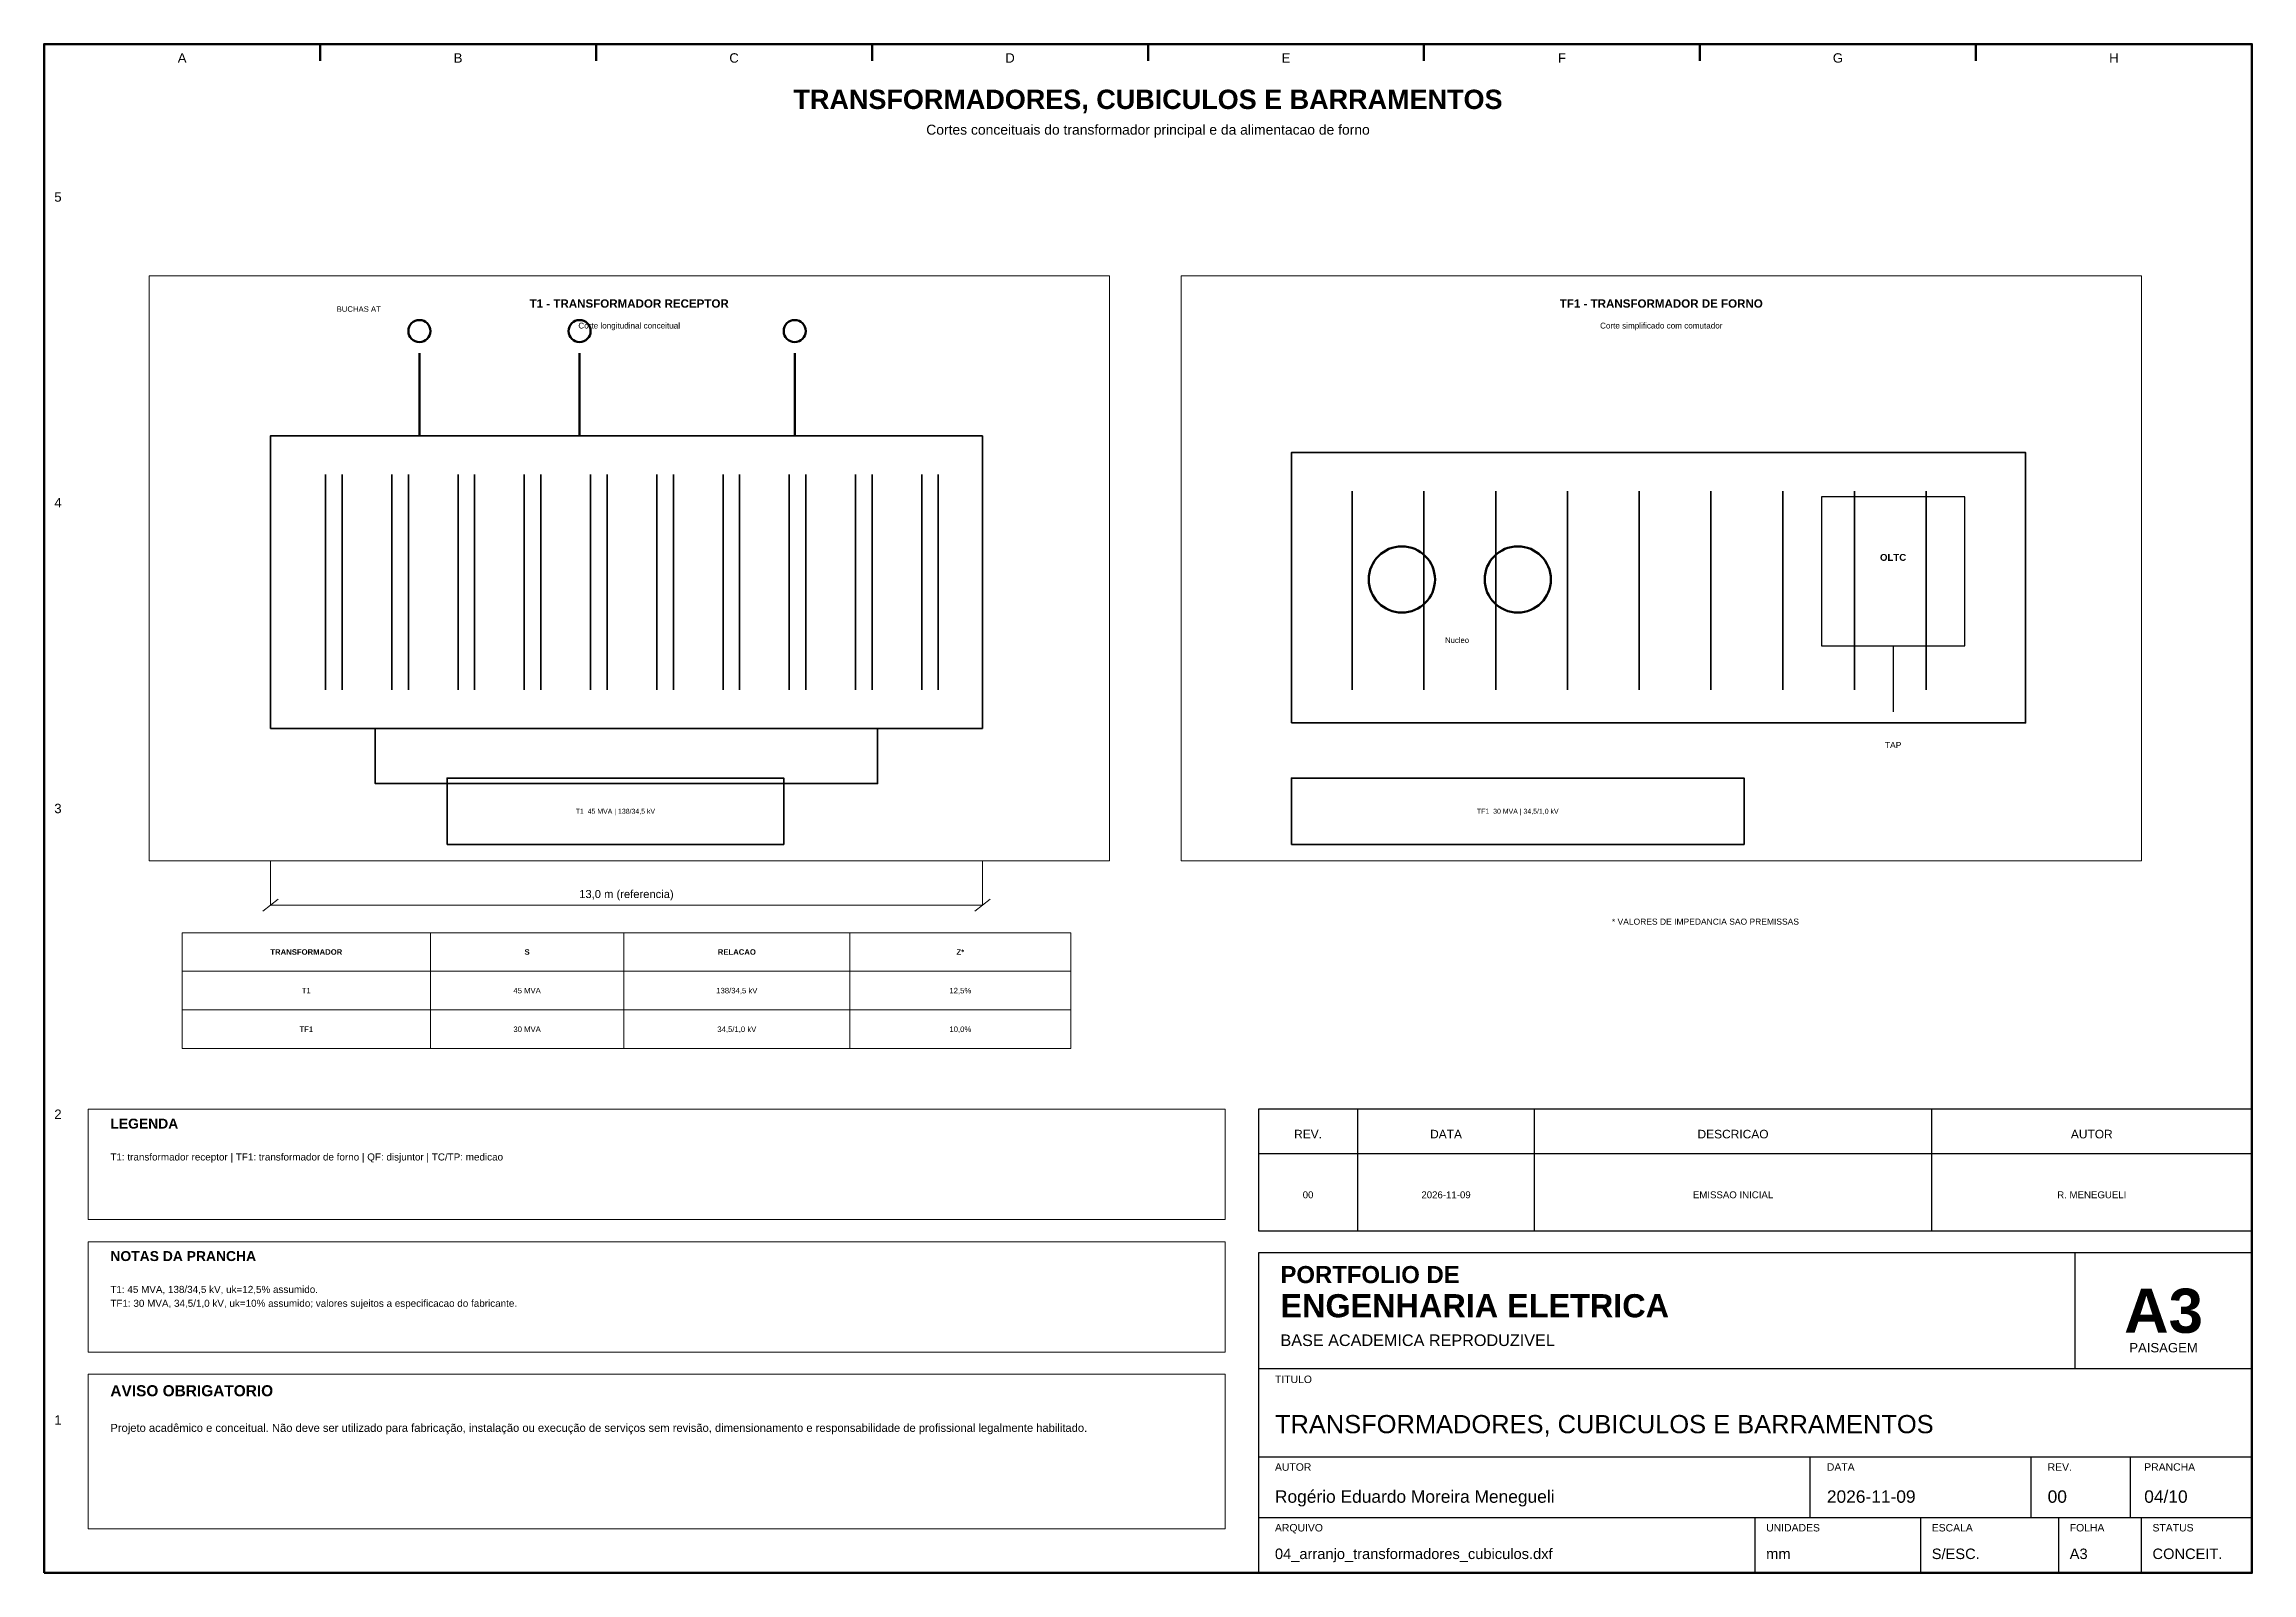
# Model space of a CAD drawing. Header units: millimetres. Extents: x 10 to 410, y 10 to 287.
import ezdxf
from ezdxf.enums import TextEntityAlignment as Align

# ---------------------------------------------------------------- set-up
doc = ezdxf.new("R2010")
doc.units = ezdxf.units.MM
for name, color, linetype, lineweight in [('00_MOLDURA', 7, 'CONTINUOUS', 50), ('01_CARIMBO', 7, 'CONTINUOUS', 25), ('02_TEXTO', 7, 'CONTINUOUS', 18), ('03_COTAS', 5, 'CONTINUOUS', 18), ('04_EQUIPAMENTOS', 250, 'CONTINUOUS', 35), ('05_POTENCIA', 1, 'CONTINUOUS', 50), ('06_COMANDO', 94, 'CONTINUOUS', 25), ('11_ARQUITETURA', 8, 'CONTINUOUS', 18), ('12_LEGENDA', 7, 'CONTINUOUS', 18), ('13_NOTAS', 7, 'CONTINUOUS', 18)]:
    doc.layers.add(name, color=color, linetype=linetype, lineweight=lineweight)
doc.styles.add('PORTFOLIO_TEXTO', font='arial.ttf')
doc.styles.add('PORTFOLIO_TITULO', font='arialbd.ttf', dxfattribs={"width": 0.92})

# ---------------------------------------------------------------- blocks, each defined once
blk = doc.blocks.new('CARIMBO_A3')
at = {"layer": '01_CARIMBO'}
for p, q in [((148, 37), (148, 58)), ((0, 37), (180, 37)), ((0, 21), (180, 21)), ((100, 10), (100, 21)), ((140, 10), (140, 21)), ((158, 10), (158, 21)), ((0, 10), (180, 10)), ((90, 0), (90, 10)), ((120, 0), (120, 10)), ((145, 0), (145, 10)), ((160, 0), (160, 10))]:
    blk.add_line(p, q, dxfattribs=at)
blk.add_lwpolyline([(0, 0), (180, 0), (180, 58), (0, 58)], close=True, dxfattribs=at)
at = {"layer": '01_CARIMBO', "style": 'PORTFOLIO_TEXTO'}
for s, p in [('TITULO', (3, 34.4)), ('AUTOR', (3, 18.5)), ('DATA', (103, 18.5)), ('REV.', (143, 18.5)), ('PRANCHA', (160.5, 18.5)), ('ARQUIVO', (3, 7.5)), ('UNIDADES', (92, 7.5)), ('ESCALA', (122, 7.5)), ('FOLHA', (147, 7.5)), ('STATUS', (162, 7.5))]:
    blk.add_text(s, height=1.35, dxfattribs=at).set_placement(p)
at = {"layer": '02_TEXTO'}
for s, height, style, p in [('PORTFOLIO DE', 3.1, 'PORTFOLIO_TITULO', (4, 52.5)), ('ENGENHARIA ELETRICA', 4.2, 'PORTFOLIO_TITULO', (4, 46.3)), ('BASE ACADEMICA REPRODUZIVEL', 2.1, 'PORTFOLIO_TEXTO', (4, 41.1))]:
    blk.add_text(s, height=height, dxfattribs=dict(at, style=style)).set_placement(p)
for s, height, style, p in [('A3', 8, 'PORTFOLIO_TITULO', (164, 47.5)), ('PAISAGEM', 1.7, 'PORTFOLIO_TEXTO', (164, 40.8))]:
    blk.add_text(s, height=height, dxfattribs=dict(at, style=style)).set_placement(p, align=Align.MIDDLE_CENTER)
at = {"layer": '02_TEXTO', "style": 'PORTFOLIO_TEXTO'}
for tag, p, height in [('TITULO', (3, 25.3), 3.3), ('AUTOR', (3, 12.7), 2.25), ('DATA', (103, 12.7), 2.25), ('REVISAO', (143, 12.7), 2.25), ('PRANCHA', (160.5, 12.7), 2.25), ('ARQUIVO', (3, 2.5), 1.9), ('UNIDADES', (92, 2.5), 1.9), ('ESCALA', (122, 2.5), 1.9), ('FOLHA', (147, 2.5), 1.9), ('STATUS', (162, 2.5), 1.9)]:
    blk.add_attdef(tag, p, '', height=height, dxfattribs=at)

msp = doc.modelspace()

# ---------------------------------------------------------------- linework, layer by layer
at = {"layer": '00_MOLDURA'}
for p, q in [((60, 287), (60, 284)), ((110, 287), (110, 284)), ((160, 287), (160, 284)), ((210, 287), (210, 284)), ((260, 287), (260, 284)), ((310, 287), (310, 284)), ((360, 287), (360, 284))]:
    msp.add_line(p, q, dxfattribs=at)
msp.add_lwpolyline([(10, 10), (410, 10), (410, 287), (10, 287)], close=True, dxfattribs=at)
at = {"layer": '01_CARIMBO'}
for p, q in [((248, 72), (248, 94)), ((280, 72), (280, 94)), ((352, 72), (352, 94)), ((230, 86), (410, 86))]:
    msp.add_line(p, q, dxfattribs=at)
msp.add_lwpolyline([(230, 72), (410, 72), (410, 94), (230, 94)], close=True, dxfattribs=at)
at = {"layer": '03_COTAS'}
for p, q in [((51, 139), (51, 131)), ((180, 139), (180, 131)), ((49.6, 129.9), (52.4, 132.1)), ((178.6, 129.9), (181.4, 132.1)), ((51, 131), (180, 131))]:
    msp.add_line(p, q, dxfattribs=at)
at = {"layer": '04_EQUIPAMENTOS'}
for p, q in [((61, 170), (61, 209)), ((64, 170), (64, 209)), ((73, 170), (73, 209)), ((76, 170), (76, 209)), ((85, 170), (85, 209)), ((88, 170), (88, 209)), ((97, 170), (97, 209)), ((100, 170), (100, 209)), ((109, 170), (109, 209)), ((112, 170), (112, 209)), ((121, 170), (121, 209)), ((124, 170), (124, 209)), ((133, 170), (133, 209)), ((136, 170), (136, 209)), ((145, 170), (145, 209)), ((148, 170), (148, 209)), ((157, 170), (157, 209)), ((160, 170), (160, 209)), ((169, 170), (169, 209)), ((172, 170), (172, 209)), ((247, 170), (247, 206)), ((260, 170), (260, 206)), ((273, 170), (273, 206)), ((286, 170), (286, 206)), ((299, 170), (299, 206)), ((312, 170), (312, 206)), ((325, 170), (325, 206)), ((338, 170), (338, 206)), ((351, 170), (351, 206))]:
    msp.add_line(p, q, dxfattribs=at)
for points in [[(51, 163), (180, 163), (180, 216), (51, 216)], [(236, 164), (369, 164), (369, 213), (236, 213)], [(83, 142), (144, 142), (144, 154), (83, 154)], [(236, 142), (318, 142), (318, 154), (236, 154)]]:
    msp.add_lwpolyline(points, close=True, dxfattribs=at)
msp.add_lwpolyline([(70, 163), (70, 153), (161, 153), (161, 163)], dxfattribs=at)
at = {"layer": '05_POTENCIA'}
for p, q in [((78, 216), (78, 231)), ((107, 216), (107, 231)), ((146, 216), (146, 231))]:
    msp.add_line(p, q, dxfattribs=at)
for centre, radius in [((78, 235), 2), ((107, 235), 2), ((146, 235), 2), ((256, 190), 6), ((277, 190), 6)]:
    msp.add_circle(centre, radius, dxfattribs=at)
at = {"layer": '06_COMANDO'}
msp.add_line((345, 178), (345, 166), dxfattribs=at)
msp.add_lwpolyline([(332, 178), (358, 178), (358, 205), (332, 205)], close=True, dxfattribs=at)
at = {"layer": '11_ARQUITETURA'}
for points in [[(29, 139), (203, 139), (203, 245), (29, 245)], [(216, 139), (390, 139), (390, 245), (216, 245)]]:
    msp.add_lwpolyline(points, close=True, dxfattribs=at)
at = {"layer": '12_LEGENDA'}
for p, q in [((80, 126), (80, 105)), ((115, 126), (115, 105)), ((156, 126), (156, 105)), ((35, 119), (196, 119)), ((35, 112), (196, 112))]:
    msp.add_line(p, q, dxfattribs=at)
for points in [[(35, 105), (196, 105), (196, 126), (35, 126)], [(18, 74), (224, 74), (224, 94), (18, 94)]]:
    msp.add_lwpolyline(points, close=True, dxfattribs=at)
at = {"layer": '13_NOTAS'}
for points in [[(18, 50), (224, 50), (224, 70), (18, 70)], [(18, 18), (224, 18), (224, 46), (18, 46)]]:
    msp.add_lwpolyline(points, close=True, dxfattribs=at)

# ---------------------------------------------------------------- block references
at = {"layer": '01_CARIMBO'}
msp.add_blockref('CARIMBO_A3', (230, 10), dxfattribs=at).add_auto_attribs({'TITULO': 'TRANSFORMADORES, CUBICULOS E BARRAMENTOS', 'AUTOR': 'Rogério Eduardo Moreira Menegueli', 'DATA': '2026-11-09', 'REVISAO': '00', 'PRANCHA': '04/10', 'ARQUIVO': '04_arranjo_transformadores_cubiculos.dxf', 'UNIDADES': 'mm', 'ESCALA': 'S/ESC.', 'FOLHA': 'A3', 'STATUS': 'CONCEIT.'})

# ---------------------------------------------------------------- texts
at = {"layer": '00_MOLDURA', "style": 'PORTFOLIO_TEXTO'}
for s, p in [('A', (35, 284.5)), ('B', (85, 284.5)), ('C', (135, 284.5)), ('D', (185, 284.5)), ('E', (235, 284.5)), ('F', (285, 284.5)), ('G', (335, 284.5)), ('H', (385, 284.5)), ('5', (12.5, 259.3)), ('4', (12.5, 203.9)), ('3', (12.5, 148.5)), ('2', (12.5, 93.1)), ('1', (12.5, 37.7))]:
    msp.add_text(s, height=1.7, dxfattribs=at).set_placement(p, align=Align.MIDDLE_CENTER)
at = {"layer": '01_CARIMBO', "style": 'PORTFOLIO_TEXTO'}
for s, p in [('REV.', (239, 89.5)), ('DATA', (264, 89.5)), ('DESCRICAO', (316, 89.5)), ('AUTOR', (381, 89.5))]:
    msp.add_text(s, height=1.55, dxfattribs=at).set_placement(p, align=Align.MIDDLE_CENTER)
at = {"layer": '02_TEXTO'}
for s, height, style, p in [('TRANSFORMADORES, CUBICULOS E BARRAMENTOS', 3.5, 'PORTFOLIO_TITULO', (210, 277)), ('Cortes conceituais do transformador principal e da alimentacao de forno', 1.8, 'PORTFOLIO_TEXTO', (210, 271.5)), ('BUCHAS AT', 1, 'PORTFOLIO_TEXTO', (67, 239)), ('Corte longitudinal conceitual', 1.05, 'PORTFOLIO_TEXTO', (116, 236)), ('Corte simplificado com comutador', 1.05, 'PORTFOLIO_TEXTO', (303, 236)), ('Nucleo', 1, 'PORTFOLIO_TEXTO', (266, 179)), ('00', 1.25, 'PORTFOLIO_TEXTO', (239, 78.5)), ('2026-11-09', 1.25, 'PORTFOLIO_TEXTO', (264, 78.5)), ('EMISSAO INICIAL', 1.25, 'PORTFOLIO_TEXTO', (316, 78.5)), ('R. MENEGUELI', 1.25, 'PORTFOLIO_TEXTO', (381, 78.5))]:
    msp.add_text(s, height=height, dxfattribs=dict(at, style=style)).set_placement(p, align=Align.MIDDLE_CENTER)
at = {"layer": '03_COTAS', "style": 'PORTFOLIO_TEXTO'}
msp.add_text('13,0 m (referencia)', height=1.45, dxfattribs=at).set_placement((115.5, 133), align=Align.MIDDLE_CENTER)
at = {"layer": '04_EQUIPAMENTOS', "style": 'PORTFOLIO_TEXTO'}
for s, p in [('T1  45 MVA | 138/34,5 kV', (113.5, 148)), ('TF1  30 MVA | 34,5/1,0 kV', (277, 148))]:
    msp.add_text(s, height=0.9, dxfattribs=at).set_placement(p, align=Align.MIDDLE_CENTER)
at = {"layer": '06_COMANDO'}
for s, height, style, p in [('OLTC', 1.25, 'PORTFOLIO_TITULO', (345, 194)), ('TAP', 1.1, 'PORTFOLIO_TEXTO', (345, 160))]:
    msp.add_text(s, height=height, dxfattribs=dict(at, style=style)).set_placement(p, align=Align.MIDDLE_CENTER)
at = {"layer": '11_ARQUITETURA', "style": 'PORTFOLIO_TITULO'}
for s, p in [('T1 - TRANSFORMADOR RECEPTOR', (116, 240)), ('TF1 - TRANSFORMADOR DE FORNO', (303, 240))]:
    msp.add_text(s, height=1.5, dxfattribs=at).set_placement(p, align=Align.MIDDLE_CENTER)
at = {"layer": '12_LEGENDA'}
for s, style, p in [('TRANSFORMADOR', 'PORTFOLIO_TITULO', (57.5, 122.5)), ('S', 'PORTFOLIO_TITULO', (97.5, 122.5)), ('RELACAO', 'PORTFOLIO_TITULO', (135.5, 122.5)), ('Z*', 'PORTFOLIO_TITULO', (176, 122.5)), ('T1', 'PORTFOLIO_TEXTO', (57.5, 115.5)), ('45 MVA', 'PORTFOLIO_TEXTO', (97.5, 115.5)), ('138/34,5 kV', 'PORTFOLIO_TEXTO', (135.5, 115.5)), ('12,5%', 'PORTFOLIO_TEXTO', (176, 115.5)), ('TF1', 'PORTFOLIO_TEXTO', (57.5, 108.5)), ('30 MVA', 'PORTFOLIO_TEXTO', (97.5, 108.5)), ('34,5/1,0 kV', 'PORTFOLIO_TEXTO', (135.5, 108.5)), ('10,0%', 'PORTFOLIO_TEXTO', (176, 108.5))]:
    msp.add_text(s, height=1, dxfattribs=dict(at, style=style)).set_placement(p, align=Align.MIDDLE_CENTER)
at = {"layer": '12_LEGENDA', "style": 'PORTFOLIO_TITULO'}
msp.add_text('LEGENDA', height=1.8, dxfattribs=at).set_placement((22, 90.5))
at = {"layer": '12_LEGENDA', "insert": (22, 86), "char_height": 1.28, "width": 198, "attachment_point": 1, "line_spacing_factor": 1.18, "style": 'PORTFOLIO_TEXTO'}
msp.add_mtext('T1: transformador receptor | TF1: transformador de forno | QF: disjuntor | TC/TP: medicao', dxfattribs=at)
at = {"layer": '13_NOTAS', "style": 'PORTFOLIO_TEXTO'}
msp.add_text('* VALORES DE IMPEDANCIA SAO PREMISSAS', height=1.1, dxfattribs=at).set_placement((311, 128), align=Align.MIDDLE_CENTER)
at = {"layer": '13_NOTAS', "style": 'PORTFOLIO_TITULO'}
for s, height, p in [('NOTAS DA PRANCHA', 1.8, (22, 66.5)), ('AVISO OBRIGATORIO', 2, (22, 42))]:
    msp.add_text(s, height=height, dxfattribs=at).set_placement(p)
at = {"layer": '13_NOTAS', "width": 198, "attachment_point": 1, "line_spacing_factor": 1.18, "style": 'PORTFOLIO_TEXTO'}
for s, insert, char_height in [('T1: 45 MVA, 138/34,5 kV, uk=12,5% assumido.\\PTF1: 30 MVA, 34,5/1,0 kV, uk=10% assumido; valores sujeitos a especificacao do fabricante.', (22, 62), 1.28), ('Projeto acadêmico e conceitual. Não deve ser utilizado para fabricação, instalação ou execução de serviços sem revisão, dimensionamento e responsabilidade de profissional legalmente habilitado.', (22, 37), 1.45)]:
    msp.add_mtext(s, dxfattribs=dict(at, insert=insert, char_height=char_height))

doc.saveas('drawing.dxf')
